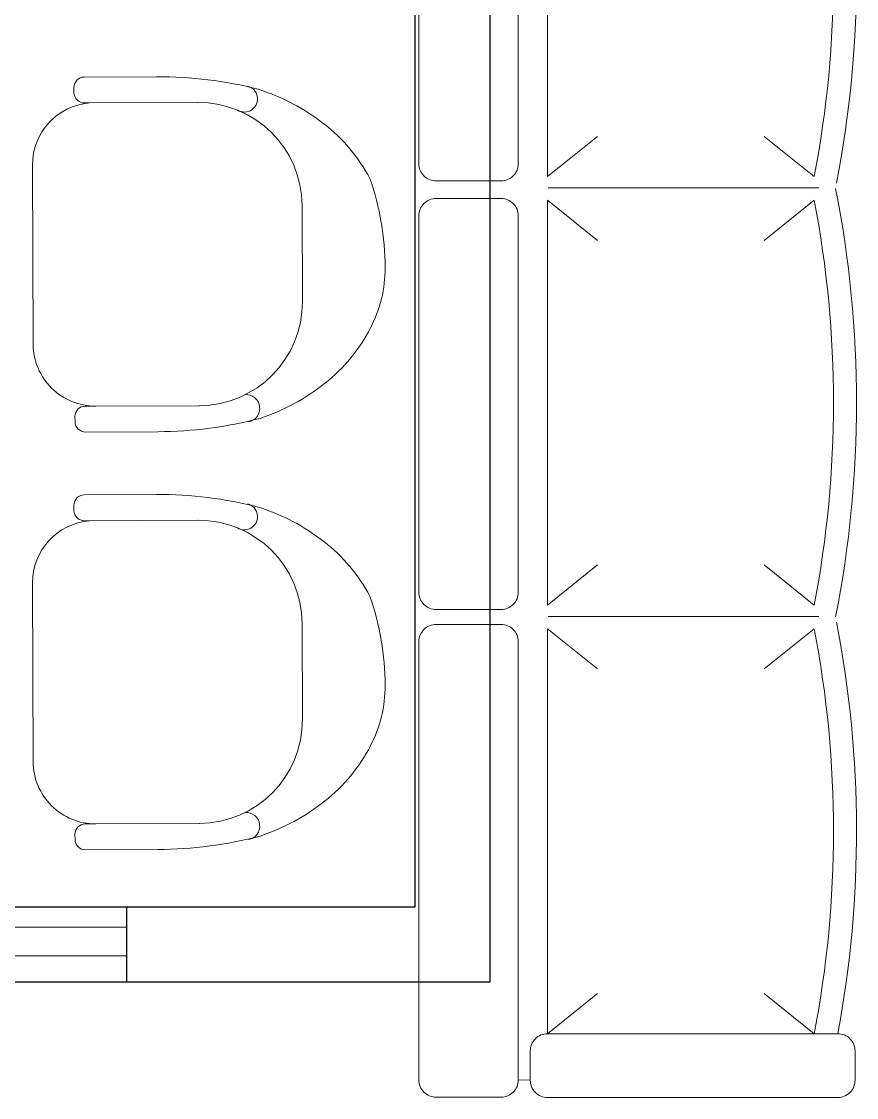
# Model space of a CAD drawing. Header units: metres. Extents: x 319894 to 3389272, y 120 to 6136017.
# Drawn here: x 321321.781 to 321323.232, y 3068026.987 to 3068028.857 of the extents above; entities that cross this region are included whole.
import ezdxf

# ---------------------------------------------------------------- set-up
doc = ezdxf.new("R2010")
doc.units = ezdxf.units.M
doc.header["$MEASUREMENT"] = 0
for name, color, linetype, lineweight in [('Fixtures', 31, 'Continuous', 20), ('wall', 4, 'Continuous', 30), ('window-door', 4, 'Continuous', 20)]:
    doc.layers.add(name, color=color, linetype=linetype, lineweight=lineweight)

# ---------------------------------------------------------------- blocks, each defined once
blk = doc.blocks.new('new block$1$MC-37')
at = {"color": 0}
for p, q in [((-1.1156, 0.2082), (-0.9486, 0.2087)), ((-0.9486, 0.2087), (-1.1156, 0.2082)), ((-1.294, -0.1701), (-1.2948, 0.0273)), ((-0.7671, -0.1505), (-0.7678, 0.0296)), ((-1.339, -0.1703), (-1.3396, -0.045)), ((-0.722, -0.1683), (-0.7226, -0.0423)), ((-0.7671, -0.1505), (-0.767, -0.1685)), ((-0.7489, -0.1865), (-0.7399, -0.1864)), ((-0.7399, -0.1864), (-0.7489, -0.1865)), ((-1.3119, -0.1882), (-1.3209, -0.1882)), ((-0.8746, -0.2591), (-1.1859, -0.2603))]:
    blk.add_line(p, q, dxfattribs=at)
for centre, radius, start, end in [((-1.0069, -0.1196), 0.4721, 90.1115, 109.251), ((-1.0067, 0.1272), 0.2253, 62.5305, 90.2742), ((-1.0223, 0.0624), 0.2987, 118.0179, 142.0537), ((-1.0406, 0.0621), 0.2987, 38.4946, 62.5305), ((-0.9684, 0.0204), 0.3669, 142.0537, 162.2082), ((-1.094, 0.0196), 0.3669, 18.3402, 38.4946), ((-1.1148, 0.0282), 0.18, 90.2742, 180.2742), ((-0.9478, 0.0287), 0.18, 0.2742, 90.2742), ((-0.6288, -0.0421), 0.7108, 165.7741, 180.2346), ((-0.7631, 0.1107), 0.0239, 10.3886, 183.8985), ((-1.4331, -0.0448), 0.7105, 0.2021, 14.6661), ((-1.3011, 0.1079), 0.0229, 328.7247, 165.8023), ((-1.1864, -0.1523), 0.108, 184.8042, 270.2742), ((-0.8751, -0.1511), 0.108, 270.2742, 0.2742), ((-0.74, -0.1684), 0.018, 270.2742, 0.2742), ((-1.321, -0.1702), 0.018, 180.2742, 270.2742), ((-1.312, -0.1702), 0.018, 270.2742, 0.2742), ((-0.749, -0.1685), 0.018, 180.2742, 270.2742)]:
    blk.add_arc(centre, radius, start, end, dxfattribs=at)
blk = doc.blocks.new('SALOND')
for p, q in [((-1175.5, -193.7), (-1174.9, -172.9)), ((-390.7, -223.7), (-1094.6, -223.7)), ((-1094.6, -223.7), (-1024.7, -310.6)), ((-390.7, -223.7), (-460.6, -310.6)), ((-349.6, -223.7), (354.3, -223.7)), ((-349.6, -223.7), (-279.7, -310.6)), ((-349.6, -223.7), (-279.7, -310.6)), ((354.3, -223.7), (284.4, -310.6)), ((395.3, -223.7), (1099.3, -223.7)), ((395.3, -223.7), (465.3, -310.6)), ((-1094.6, -687), (-1024.7, -600.1)), ((-390.7, -687), (-460.6, -600.1)), ((-349.6, -687), (-279.7, -600.1)), ((354.3, -687), (284.4, -600.1)), ((395.3, -687), (465.3, -600.1))]:
    blk.add_line(p, q)
for points in [[(-383.1, -142.9), (-383.1, -30, 0.414214), (-413.1, 0), (-1174.9, 0, 0.414214), (-1204.9, -30), (-1204.9, -142.9, 0.414214), (-1174.9, -172.9), (-413.1, -172.9, 0.414214)], [(-357.2, -142.9), (-357.2, -30, -0.414214), (-327.2, 0), (327.2, 0, -0.414214), (357.2, -30), (357.2, -142.9, -0.414214), (327.2, -172.9), (-327.2, -172.9, -0.414214)], [(387.8, -142.9), (387.8, -30, -0.414214), (417.8, 0), (1179.6, 0, -0.414214), (1209.6, -30), (1209.6, -142.9, -0.414214), (1179.6, -172.9), (417.8, -172.9, -0.414214)], [(-1205.5, -223.7), (-1205.5, -728.1, 0.414214), (-1175.5, -758.1), (-1124.6, -758.1, 0.414214), (-1094.6, -728.1), (-1094.6, -223.7, 0.414214), (-1124.6, -193.7), (-1175.5, -193.7, 0.414214)]]:
    blk.add_lwpolyline(points, format="xyb", close=True)
for points in [[(-369.3, -224.5), (-369.3, -695.1)], [(375.6, -224.5), (375.6, -695.1)]]:
    blk.add_lwpolyline(points)
for centre, radius, start, end in [((-742.6, 1140.3), 1861, 259.0974, 280.9026), ((2.3, 1140.3), 1861, 259.0974, 280.9026), ((747.3, 1140.3), 1861, 259.0974, 280.9026), ((-742.6, 1160.3), 1921, 259.442, 280.9026), ((2.3, 1160.3), 1921, 258.8192, 281.1808), ((747.3, 1160.3), 1921, 259.0974, 280.558)]:
    blk.add_arc(centre, radius, start, end)

msp = doc.modelspace()

# ---------------------------------------------------------------- linework, layer by layer
at = {"layer": 'wall'}
for p, q in [((321322.5953, 3068027.188), (321322.5953, 3068032.1331)), ((321322.4653, 3068027.318), (321322.4653, 3068032.0031)), ((321319.3353, 3068027.318), (321322.4653, 3068027.318)), ((321321.9638, 3068027.188), (321321.9638, 3068027.318)), ((321319.3353, 3068027.188), (321322.5953, 3068027.188))]:
    msp.add_line(p, q, dxfattribs=at)
at = {"layer": 'window-door'}
for p, q in [((321319.9638, 3068027.283), (321321.9638, 3068027.283)), ((321319.9638, 3068027.233), (321321.9638, 3068027.233))]:
    msp.add_line(p, q, dxfattribs=at)

# ---------------------------------------------------------------- block references
at = {"layer": 'Fixtures', "xscale": 0.0009999999999999996, "yscale": 0.0009999999999999996, "zscale": 0.0009999999999999996, "rotation": 89.99999999999999}
msp.add_blockref('SALOND', (321322.4714, 3068028.1922), dxfattribs=at)
at = {"layer": 'Fixtures', "rotation": 270.0051072739728}
for p in [(321322.0604, 3068027.4215), (321322.0604, 3068026.6953)]:
    msp.add_blockref('new block$1$MC-37', p, dxfattribs=at)

doc.saveas('drawing.dxf')
